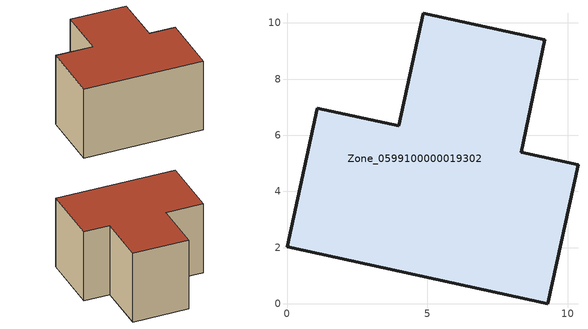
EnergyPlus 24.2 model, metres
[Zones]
Zone_0599100000019302
 floor ground (C_G): 9.29,0 0,2.02 1.07,6.95 3.98,6.33 4.85,10.34 9.18,9.4 8.34,5.39 10.36,4.95 z0
 wall outside (C_F): 3.98,6.33 1.07,6.95 0,2.02 9.29,0 10.36,4.95 8.34,5.39 9.18,9.4 4.85,10.34 3.98,6.33 z0:5.91
 roof outside (C_R): 9.18,9.4 4.85,10.34 3.98,6.33 1.07,6.95 0,2.02 9.29,0 10.36,4.95 8.34,5.39 z5.91
[BUILDING]
Pand.0599100000019302: North Axis=0; Terrain=City; Loads Convergence Tolerance Value=0.04; Temperature Convergence Tolerance Value=0.4; Solar Distribution=FullExterior; Maximum Number of Warmup Days=25; Minimum Number of Warmup Days=1
[Site:Location]
Rotterdam.The.Hague.AP_ZH_NLD Design_Conditions: Latitude=51.96; Longitude=4.45; Time Zone=1; Elevation=-4.5
[SITE:GROUNDTEMPERATURE:BUILDINGSURFACE]
18, 18, 18, 18, 18, 18, 18, 18, 18, 18, 18, 18
[MATERIAL] Thermal Absorptance=0.9; Solar Absorptance=0.7; Visible Absorptance=0.7
Name | Roughness | Thickness | Conductivity | Density | Specific Heat
G.TC.1975-1991 | MediumSmooth | 0.15 | 0.288461 | 540 | 1210
F.TC.1975-1991 | Rough | 0.3 | 0.230769 | 1920 | 840
R.TC.1975-1991 | MediumRough | 0.2 | 0.153846 | 1500 | 1000
[CONSTRUCTION]
C_G: G.TC.1975-1991
C_F: F.TC.1975-1991
C_R: R.TC.1975-1991
[ZONE]
Zone_0599100000019302: Type=1; Multiplier=1; Ceiling Height=Autocalculate; Volume=Autocalculate; Floor Area=autocalculate; Part of Total Floor Area=Yes
[ZONEINFILTRATION:DESIGNFLOWRATE]
Infil_Zone_0599100000019302: Zone or ZoneList or Space or SpaceList=Zone_0599100000019302; Schedule=AlwaysOn; Design Flow Rate Calculation Method=Flow/Area; Flow Rate per Floor Area=0.003; Constant Term Coefficient=1; Temperature Term Coefficient=0; Velocity Term Coefficient=0; Velocity Squared Term Coefficient=0
[HVACTEMPLATE:ZONE:IDEALLOADSAIRSYSTEM]
Zone_0599100000019302: Maximum Heating Supply Air Temperature=50; Minimum Cooling Supply Air Temperature=13; Maximum Heating Supply Air Humidity Ratio=0.0156; Minimum Cooling Supply Air Humidity Ratio=0.0077; Heating Limit=NoLimit; Cooling Limit=NoLimit; Dehumidification Control Type=ConstantSensibleHeatRatio; Cooling Sensible Heat Ratio=0.7; Dehumidification Setpoint=60; Humidification Control Type=None; Humidification Setpoint=30; Outdoor Air Method=None; Outdoor Air Flow Rate per Person=0.00944; Outdoor Air Flow Rate per Zone Floor Area=0; Outdoor Air Flow Rate per Zone=0; Demand Controlled Ventilation Type=None; Outdoor Air Economizer Type=NoEconomizer; Heat Recovery Type=None; Sensible Heat Recovery Effectiveness=0.7; Latent Heat Recovery Effectiveness=0.65
[ZONECONTROL:THERMOSTAT]
ThermostatControl_Zone_0599100000019302: Zone or ZoneList=Zone_0599100000019302; Control Type Schedule=DualSetpointControlType; Control 1=Thermostat_Zone_0599100000019302; Temperature Difference Between Cutout And Setpoint=0
[THERMOSTATSETPOINT:DUALSETPOINT]
Thermostat_Zone_0599100000019302: Heating Setpoint Temperature Schedule=HeatingSetpoint_Zone_0599100000019302; Cooling Setpoint Temperature Schedule=CoolingSetpoint_Zone_0599100000019302
[SCHEDULE:COMPACT]
HeatingSetpoint_Zone_0599100000019302: Through: 12/31, For: AllDays, Until: 24:00, 21
CoolingSetpoint_Zone_0599100000019302: Through: 12/31, For: AllDays, Until: 24:00, 24
DualSetpointControlType: Through: 12/31, For: AllDays, Until: 24:00, 4
AlwaysOn: Through: 12/31, For: AllDays, Until: 24:00, 1
